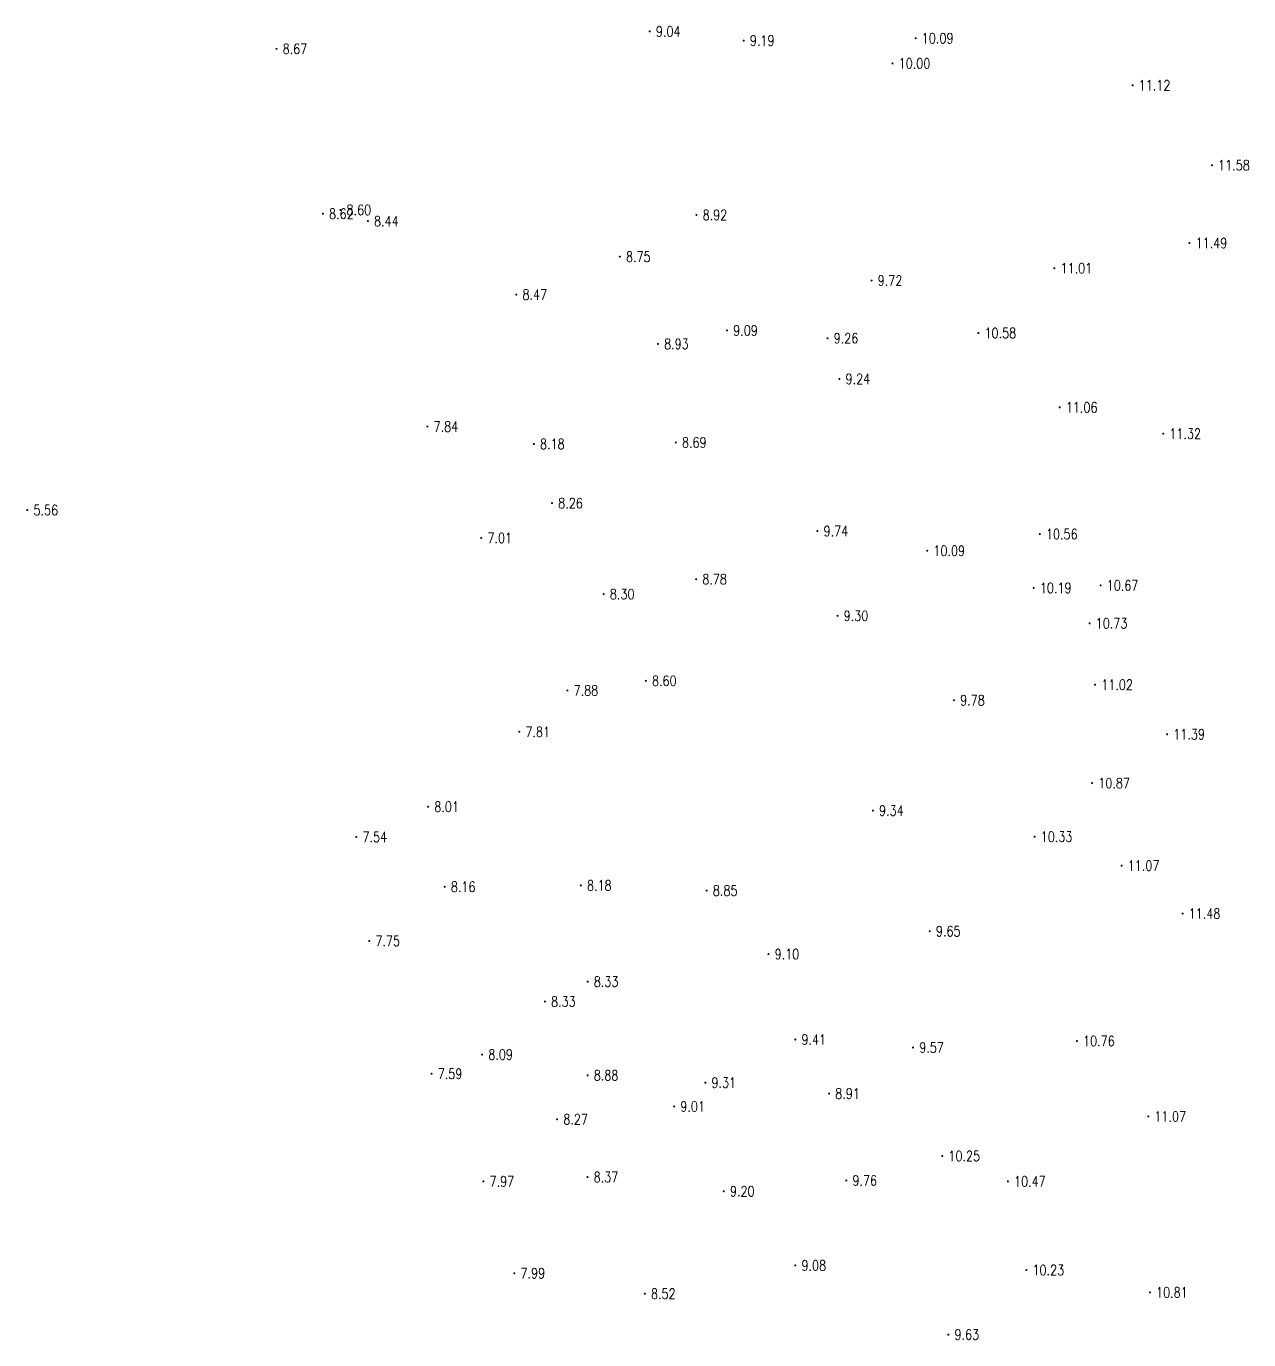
# Model space of a CAD drawing. Extents: x 476861 to 479475, y 2367369 to 2370541.
# Drawn here: x 477972.7 to 478091.8, y 2368361.2 to 2368489.2 of the extents above; entities that cross this region are included whole.
import ezdxf
from ezdxf.enums import TextEntityAlignment as Align

# ---------------------------------------------------------------- set-up
doc = ezdxf.new("R2010")
doc.units = 0
doc.header["$LTSCALE"] = 0.5
doc.layers.get('0').update_dxf_attribs({"linetype": 'CONTINUOUS'})
doc.layers.add('GCD', color=1, linetype='CONTINUOUS')
doc.styles.add('HZ', font='rs.shx', dxfattribs={"width": 0.8, "bigfont": 'hztxt.shx'})

# ---------------------------------------------------------------- blocks, each defined once
blk = doc.blocks.new('GC200')
at = {"linetype": 'Continuous', "const_width": 0.2, "flags": 128}
blk.add_lwpolyline([(-0.1, 0, 1), (0.1, 0, 1)], format="xyb", close=True, dxfattribs=at)

msp = doc.modelspace()

# ---------------------------------------------------------------- block references
at = {"layer": 'GCD', "linetype": 'Continuous'}
ref = msp.add_blockref('GC200', (478033.401, 2368488.681, 9.043), dxfattribs=dict(at, xscale=0.5, yscale=0.5, zscale=0.5))
ref.add_attrib('height', '9.04', dxfattribs={"linetype": 'Continuous', "height": 1, "style": 'HZ', "width": 0.8}).set_placement((478034.001, 2368488.681, 9.043), align=Align.MIDDLE_LEFT)
ref = msp.add_blockref('GC200', (478042.559, 2368487.787, 9.194), dxfattribs=dict(at, xscale=0.5, yscale=0.5, zscale=0.5))
ref.add_attrib('height', '9.19', dxfattribs={"linetype": 'Continuous', "height": 1, "style": 'HZ', "width": 0.8}).set_placement((478043.159, 2368487.787, 9.194), align=Align.MIDDLE_LEFT)
ref = msp.add_blockref('GC200', (478059.307, 2368488.017, 10.093), dxfattribs=dict(at, xscale=0.5, yscale=0.5, zscale=0.5))
ref.add_attrib('height', '10.09', dxfattribs={"linetype": 'Continuous', "height": 1, "style": 'HZ', "width": 0.8}).set_placement((478059.907, 2368488.017, 10.093), align=Align.MIDDLE_LEFT)
ref = msp.add_blockref('GC200', (477997.04, 2368486.981, 8.667), dxfattribs=dict(at, xscale=0.5, yscale=0.5, zscale=0.5))
ref.add_attrib('height', '8.67', dxfattribs={"linetype": 'Continuous', "height": 1, "style": 'HZ', "width": 0.8}).set_placement((477997.64, 2368486.981, 8.667), align=Align.MIDDLE_LEFT)
ref = msp.add_blockref('GC200', (478057.052, 2368485.557, 9.995), dxfattribs=dict(at, xscale=0.5, yscale=0.5, zscale=0.5))
ref.add_attrib('height', '10.00', dxfattribs={"linetype": 'Continuous', "height": 1, "style": 'HZ', "width": 0.8}).set_placement((478057.652, 2368485.557, 9.995), align=Align.MIDDLE_LEFT)
ref = msp.add_blockref('GC200', (478080.445, 2368483.427, 11.12), dxfattribs=dict(at, xscale=0.5, yscale=0.5, zscale=0.5))
ref.add_attrib('height', '11.12', dxfattribs={"linetype": 'Continuous', "height": 1, "style": 'HZ', "width": 0.8}).set_placement((478081.045, 2368483.427, 11.12), align=Align.MIDDLE_LEFT)
ref = msp.add_blockref('GC200', (478088.176, 2368475.643, 11.576), dxfattribs=dict(at, xscale=0.5, yscale=0.5, zscale=0.5))
ref.add_attrib('height', '11.58', dxfattribs={"linetype": 'Continuous', "height": 1, "style": 'HZ', "width": 0.8}).set_placement((478088.776, 2368475.643, 11.576), align=Align.MIDDLE_LEFT)
ref = msp.add_blockref('GC200', (478001.555, 2368470.91, 8.619), dxfattribs=dict(at, xscale=0.5, yscale=0.5, zscale=0.5))
ref.add_attrib('height', '8.62', dxfattribs={"linetype": 'Continuous', "height": 1, "style": 'HZ', "width": 0.8}).set_placement((478002.155, 2368470.91, 8.619), align=Align.MIDDLE_LEFT)
ref = msp.add_blockref('GC200', (478003.26, 2368471.283, 8.596), dxfattribs=dict(at, xscale=0.5, yscale=0.5, zscale=0.5))
ref.add_attrib('height', '8.60', dxfattribs={"linetype": 'Continuous', "height": 1, "style": 'HZ', "width": 0.8}).set_placement((478003.86, 2368471.283, 8.596), align=Align.MIDDLE_LEFT)
ref = msp.add_blockref('GC200', (478037.955, 2368470.796, 8.917), dxfattribs=dict(at, xscale=0.5, yscale=0.5, zscale=0.5))
ref.add_attrib('height', '8.92', dxfattribs={"linetype": 'Continuous', "height": 1, "style": 'HZ', "width": 0.8}).set_placement((478038.555, 2368470.796, 8.917), align=Align.MIDDLE_LEFT)
ref = msp.add_blockref('GC200', (478005.94, 2368470.192, 8.436), dxfattribs=dict(at, xscale=0.5, yscale=0.5, zscale=0.5))
ref.add_attrib('height', '8.44', dxfattribs={"linetype": 'Continuous', "height": 1, "style": 'HZ', "width": 0.8}).set_placement((478006.54, 2368470.192, 8.436), align=Align.MIDDLE_LEFT)
ref = msp.add_blockref('GC200', (478085.982, 2368468.06, 11.488), dxfattribs=dict(at, xscale=0.5, yscale=0.5, zscale=0.5))
ref.add_attrib('height', '11.49', dxfattribs={"linetype": 'Continuous', "height": 1, "style": 'HZ', "width": 0.8}).set_placement((478086.582, 2368468.06, 11.488), align=Align.MIDDLE_LEFT)
ref = msp.add_blockref('GC200', (478030.488, 2368466.726, 8.754), dxfattribs=dict(at, xscale=0.5, yscale=0.5, zscale=0.5))
ref.add_attrib('height', '8.75', dxfattribs={"linetype": 'Continuous', "height": 1, "style": 'HZ', "width": 0.8}).set_placement((478031.088, 2368466.726, 8.754), align=Align.MIDDLE_LEFT)
ref = msp.add_blockref('GC200', (478072.825, 2368465.606, 11.007), dxfattribs=dict(at, xscale=0.5, yscale=0.5, zscale=0.5))
ref.add_attrib('height', '11.01', dxfattribs={"linetype": 'Continuous', "height": 1, "style": 'HZ', "width": 0.8}).set_placement((478073.425, 2368465.606, 11.007), align=Align.MIDDLE_LEFT)
ref = msp.add_blockref('GC200', (478055.011, 2368464.404, 9.715), dxfattribs=dict(at, xscale=0.5, yscale=0.5, zscale=0.5))
ref.add_attrib('height', '9.72', dxfattribs={"linetype": 'Continuous', "height": 1, "style": 'HZ', "width": 0.8}).set_placement((478055.611, 2368464.404, 9.715), align=Align.MIDDLE_LEFT)
ref = msp.add_blockref('GC200', (478020.403, 2368463.037, 8.471), dxfattribs=dict(at, xscale=0.5, yscale=0.5, zscale=0.5))
ref.add_attrib('height', '8.47', dxfattribs={"linetype": 'Continuous', "height": 1, "style": 'HZ', "width": 0.8}).set_placement((478021.003, 2368463.037, 8.471), align=Align.MIDDLE_LEFT)
ref = msp.add_blockref('GC200', (478040.928, 2368459.538, 9.087), dxfattribs=dict(at, xscale=0.5, yscale=0.5, zscale=0.5))
ref.add_attrib('height', '9.09', dxfattribs={"linetype": 'Continuous', "height": 1, "style": 'HZ', "width": 0.8}).set_placement((478041.528, 2368459.538, 9.087), align=Align.MIDDLE_LEFT)
ref = msp.add_blockref('GC200', (478065.421, 2368459.29, 10.582), dxfattribs=dict(at, xscale=0.5, yscale=0.5, zscale=0.5))
ref.add_attrib('height', '10.58', dxfattribs={"linetype": 'Continuous', "height": 1, "style": 'HZ', "width": 0.8}).set_placement((478066.021, 2368459.29, 10.582), align=Align.MIDDLE_LEFT)
ref = msp.add_blockref('GC200', (478034.198, 2368458.223, 8.93), dxfattribs=dict(at, xscale=0.5, yscale=0.5, zscale=0.5))
ref.add_attrib('height', '8.93', dxfattribs={"linetype": 'Continuous', "height": 1, "style": 'HZ', "width": 0.8}).set_placement((478034.798, 2368458.223, 8.93), align=Align.MIDDLE_LEFT)
ref = msp.add_blockref('GC200', (478050.723, 2368458.785, 9.261), dxfattribs=dict(at, xscale=0.5, yscale=0.5, zscale=0.5))
ref.add_attrib('height', '9.26', dxfattribs={"linetype": 'Continuous', "height": 1, "style": 'HZ', "width": 0.8}).set_placement((478051.323, 2368458.785, 9.261), align=Align.MIDDLE_LEFT)
ref = msp.add_blockref('GC200', (478051.878, 2368454.815, 9.235), dxfattribs=dict(at, xscale=0.5, yscale=0.5, zscale=0.5))
ref.add_attrib('height', '9.24', dxfattribs={"linetype": 'Continuous', "height": 1, "style": 'HZ', "width": 0.8}).set_placement((478052.478, 2368454.815, 9.235), align=Align.MIDDLE_LEFT)
ref = msp.add_blockref('GC200', (478073.338, 2368452.045, 11.06), dxfattribs=dict(at, xscale=0.5, yscale=0.5, zscale=0.5))
ref.add_attrib('height', '11.06', dxfattribs={"linetype": 'Continuous', "height": 1, "style": 'HZ', "width": 0.8}).set_placement((478073.938, 2368452.045, 11.06), align=Align.MIDDLE_LEFT)
ref = msp.add_blockref('GC200', (478011.743, 2368450.176, 7.837), dxfattribs=dict(at, xscale=0.5, yscale=0.5, zscale=0.5))
ref.add_attrib('height', '7.84', dxfattribs={"linetype": 'Continuous', "height": 1, "style": 'HZ', "width": 0.8}).set_placement((478012.343, 2368450.176, 7.837), align=Align.MIDDLE_LEFT)
ref = msp.add_blockref('GC200', (478083.429, 2368449.474, 11.32), dxfattribs=dict(at, xscale=0.5, yscale=0.5, zscale=0.5))
ref.add_attrib('height', '11.32', dxfattribs={"linetype": 'Continuous', "height": 1, "style": 'HZ', "width": 0.8}).set_placement((478084.029, 2368449.474, 11.32), align=Align.MIDDLE_LEFT)
ref = msp.add_blockref('GC200', (478022.11, 2368448.482, 8.176), dxfattribs=dict(at, xscale=0.5, yscale=0.5, zscale=0.5))
ref.add_attrib('height', '8.18', dxfattribs={"linetype": 'Continuous', "height": 1, "style": 'HZ', "width": 0.8}).set_placement((478022.71, 2368448.482, 8.176), align=Align.MIDDLE_LEFT)
ref = msp.add_blockref('GC200', (478035.941, 2368448.622, 8.688), dxfattribs=dict(at, xscale=0.5, yscale=0.5, zscale=0.5))
ref.add_attrib('height', '8.69', dxfattribs={"linetype": 'Continuous', "height": 1, "style": 'HZ', "width": 0.8}).set_placement((478036.541, 2368448.622, 8.688), align=Align.MIDDLE_LEFT)
ref = msp.add_blockref('GC200', (478023.885, 2368442.712, 8.261), dxfattribs=dict(at, xscale=0.5, yscale=0.5, zscale=0.5))
ref.add_attrib('height', '8.26', dxfattribs={"linetype": 'Continuous', "height": 1, "style": 'HZ', "width": 0.8}).set_placement((478024.485, 2368442.712, 8.261), align=Align.MIDDLE_LEFT)
ref = msp.add_blockref('GC200', (477972.759, 2368442.036, 5.56), dxfattribs=dict(at, xscale=0.5, yscale=0.5, zscale=0.5))
ref.add_attrib('height', '5.56', dxfattribs={"linetype": 'Continuous', "height": 1, "style": 'HZ', "width": 0.8}).set_placement((477973.359, 2368442.036, 5.56), align=Align.MIDDLE_LEFT)
ref = msp.add_blockref('GC200', (478049.739, 2368439.99, 9.742), dxfattribs=dict(at, xscale=0.5, yscale=0.5, zscale=0.5))
ref.add_attrib('height', '9.74', dxfattribs={"linetype": 'Continuous', "height": 1, "style": 'HZ', "width": 0.8}).set_placement((478050.339, 2368439.99, 9.742), align=Align.MIDDLE_LEFT)
ref = msp.add_blockref('GC200', (478071.405, 2368439.698, 10.563), dxfattribs=dict(at, xscale=0.5, yscale=0.5, zscale=0.5))
ref.add_attrib('height', '10.56', dxfattribs={"linetype": 'Continuous', "height": 1, "style": 'HZ', "width": 0.8}).set_placement((478072.005, 2368439.698, 10.563), align=Align.MIDDLE_LEFT)
ref = msp.add_blockref('GC200', (478016.984, 2368439.321, 7.005), dxfattribs=dict(at, xscale=0.5, yscale=0.5, zscale=0.5))
ref.add_attrib('height', '7.01', dxfattribs={"linetype": 'Continuous', "height": 1, "style": 'HZ', "width": 0.8}).set_placement((478017.584, 2368439.321, 7.005), align=Align.MIDDLE_LEFT)
ref = msp.add_blockref('GC200', (478060.436, 2368438.078, 10.093), dxfattribs=dict(at, xscale=0.5, yscale=0.5, zscale=0.5))
ref.add_attrib('height', '10.09', dxfattribs={"linetype": 'Continuous', "height": 1, "style": 'HZ', "width": 0.8}).set_placement((478061.036, 2368438.078, 10.093), align=Align.MIDDLE_LEFT)
ref = msp.add_blockref('GC200', (478037.923, 2368435.302, 8.78), dxfattribs=dict(at, xscale=0.5, yscale=0.5, zscale=0.5))
ref.add_attrib('height', '8.78', dxfattribs={"linetype": 'Continuous', "height": 1, "style": 'HZ', "width": 0.8}).set_placement((478038.523, 2368435.302, 8.78), align=Align.MIDDLE_LEFT)
ref = msp.add_blockref('GC200', (478077.322, 2368434.698, 10.666), dxfattribs=dict(at, xscale=0.5, yscale=0.5, zscale=0.5))
ref.add_attrib('height', '10.67', dxfattribs={"linetype": 'Continuous', "height": 1, "style": 'HZ', "width": 0.8}).set_placement((478077.922, 2368434.698, 10.666), align=Align.MIDDLE_LEFT)
ref = msp.add_blockref('GC200', (478028.912, 2368433.843, 8.301), dxfattribs=dict(at, xscale=0.5, yscale=0.5, zscale=0.5))
ref.add_attrib('height', '8.30', dxfattribs={"linetype": 'Continuous', "height": 1, "style": 'HZ', "width": 0.8}).set_placement((478029.512, 2368433.843, 8.301), align=Align.MIDDLE_LEFT)
ref = msp.add_blockref('GC200', (478070.812, 2368434.452, 10.189), dxfattribs=dict(at, xscale=0.5, yscale=0.5, zscale=0.5))
ref.add_attrib('height', '10.19', dxfattribs={"linetype": 'Continuous', "height": 1, "style": 'HZ', "width": 0.8}).set_placement((478071.412, 2368434.452, 10.189), align=Align.MIDDLE_LEFT)
ref = msp.add_blockref('GC200', (478051.695, 2368431.733, 9.303), dxfattribs=dict(at, xscale=0.5, yscale=0.5, zscale=0.5))
ref.add_attrib('height', '9.30', dxfattribs={"linetype": 'Continuous', "height": 1, "style": 'HZ', "width": 0.8}).set_placement((478052.295, 2368431.733, 9.303), align=Align.MIDDLE_LEFT)
ref = msp.add_blockref('GC200', (478076.254, 2368431, 10.725), dxfattribs=dict(at, xscale=0.5, yscale=0.5, zscale=0.5))
ref.add_attrib('height', '10.73', dxfattribs={"linetype": 'Continuous', "height": 1, "style": 'HZ', "width": 0.8}).set_placement((478076.854, 2368431, 10.725), align=Align.MIDDLE_LEFT)
ref = msp.add_blockref('GC200', (478025.385, 2368424.454, 7.876), dxfattribs=dict(at, xscale=0.5, yscale=0.5, zscale=0.5))
ref.add_attrib('height', '7.88', dxfattribs={"linetype": 'Continuous', "height": 1, "style": 'HZ', "width": 0.8}).set_placement((478025.985, 2368424.454, 7.876), align=Align.MIDDLE_LEFT)
ref = msp.add_blockref('GC200', (478033.022, 2368425.397, 8.599), dxfattribs=dict(at, xscale=0.5, yscale=0.5, zscale=0.5))
ref.add_attrib('height', '8.60', dxfattribs={"linetype": 'Continuous', "height": 1, "style": 'HZ', "width": 0.8}).set_placement((478033.622, 2368425.397, 8.599), align=Align.MIDDLE_LEFT)
ref = msp.add_blockref('GC200', (478076.792, 2368425.014, 11.016), dxfattribs=dict(at, xscale=0.5, yscale=0.5, zscale=0.5))
ref.add_attrib('height', '11.02', dxfattribs={"linetype": 'Continuous', "height": 1, "style": 'HZ', "width": 0.8}).set_placement((478077.392, 2368425.014, 11.016), align=Align.MIDDLE_LEFT)
ref = msp.add_blockref('GC200', (478063.041, 2368423.506, 9.784), dxfattribs=dict(at, xscale=0.5, yscale=0.5, zscale=0.5))
ref.add_attrib('height', '9.78', dxfattribs={"linetype": 'Continuous', "height": 1, "style": 'HZ', "width": 0.8}).set_placement((478063.641, 2368423.506, 9.784), align=Align.MIDDLE_LEFT)
ref = msp.add_blockref('GC200', (478020.692, 2368420.429, 7.813), dxfattribs=dict(at, xscale=0.5, yscale=0.5, zscale=0.5))
ref.add_attrib('height', '7.81', dxfattribs={"linetype": 'Continuous', "height": 1, "style": 'HZ', "width": 0.8}).set_placement((478021.292, 2368420.429, 7.813), align=Align.MIDDLE_LEFT)
ref = msp.add_blockref('GC200', (478083.81, 2368420.193, 11.394), dxfattribs=dict(at, xscale=0.5, yscale=0.5, zscale=0.5))
ref.add_attrib('height', '11.39', dxfattribs={"linetype": 'Continuous', "height": 1, "style": 'HZ', "width": 0.8}).set_placement((478084.41, 2368420.193, 11.394), align=Align.MIDDLE_LEFT)
ref = msp.add_blockref('GC200', (478076.503, 2368415.427, 10.867), dxfattribs=dict(at, xscale=0.5, yscale=0.5, zscale=0.5))
ref.add_attrib('height', '10.87', dxfattribs={"linetype": 'Continuous', "height": 1, "style": 'HZ', "width": 0.8}).set_placement((478077.103, 2368415.427, 10.867), align=Align.MIDDLE_LEFT)
ref = msp.add_blockref('GC200', (478011.814, 2368413.127, 8.006), dxfattribs=dict(at, xscale=0.5, yscale=0.5, zscale=0.5))
ref.add_attrib('height', '8.01', dxfattribs={"linetype": 'Continuous', "height": 1, "style": 'HZ', "width": 0.8}).set_placement((478012.414, 2368413.127, 8.006), align=Align.MIDDLE_LEFT)
ref = msp.add_blockref('GC200', (478055.142, 2368412.75, 9.34), dxfattribs=dict(at, xscale=0.5, yscale=0.5, zscale=0.5))
ref.add_attrib('height', '9.34', dxfattribs={"linetype": 'Continuous', "height": 1, "style": 'HZ', "width": 0.8}).set_placement((478055.742, 2368412.75, 9.34), align=Align.MIDDLE_LEFT)
ref = msp.add_blockref('GC200', (478004.814, 2368410.187, 7.543), dxfattribs=dict(at, xscale=0.5, yscale=0.5, zscale=0.5))
ref.add_attrib('height', '7.54', dxfattribs={"linetype": 'Continuous', "height": 1, "style": 'HZ', "width": 0.8}).set_placement((478005.414, 2368410.187, 7.543), align=Align.MIDDLE_LEFT)
ref = msp.add_blockref('GC200', (478070.893, 2368410.203, 10.33), dxfattribs=dict(at, xscale=0.5, yscale=0.5, zscale=0.5))
ref.add_attrib('height', '10.33', dxfattribs={"linetype": 'Continuous', "height": 1, "style": 'HZ', "width": 0.8}).set_placement((478071.493, 2368410.203, 10.33), align=Align.MIDDLE_LEFT)
ref = msp.add_blockref('GC200', (478079.371, 2368407.385, 11.065), dxfattribs=dict(at, xscale=0.5, yscale=0.5, zscale=0.5))
ref.add_attrib('height', '11.07', dxfattribs={"linetype": 'Continuous', "height": 1, "style": 'HZ', "width": 0.8}).set_placement((478079.971, 2368407.385, 11.065), align=Align.MIDDLE_LEFT)
ref = msp.add_blockref('GC200', (478013.428, 2368405.328, 8.158), dxfattribs=dict(at, xscale=0.5, yscale=0.5, zscale=0.5))
ref.add_attrib('height', '8.16', dxfattribs={"linetype": 'Continuous', "height": 1, "style": 'HZ', "width": 0.8}).set_placement((478014.028, 2368405.328, 8.158), align=Align.MIDDLE_LEFT)
ref = msp.add_blockref('GC200', (478026.688, 2368405.459, 8.175), dxfattribs=dict(at, xscale=0.5, yscale=0.5, zscale=0.5))
ref.add_attrib('height', '8.18', dxfattribs={"linetype": 'Continuous', "height": 1, "style": 'HZ', "width": 0.8}).set_placement((478027.288, 2368405.459, 8.175), align=Align.MIDDLE_LEFT)
ref = msp.add_blockref('GC200', (478038.949, 2368404.959, 8.85), dxfattribs=dict(at, xscale=0.5, yscale=0.5, zscale=0.5))
ref.add_attrib('height', '8.85', dxfattribs={"linetype": 'Continuous', "height": 1, "style": 'HZ', "width": 0.8}).set_placement((478039.549, 2368404.959, 8.85), align=Align.MIDDLE_LEFT)
ref = msp.add_blockref('GC200', (478085.312, 2368402.721, 11.481), dxfattribs=dict(at, xscale=0.5, yscale=0.5, zscale=0.5))
ref.add_attrib('height', '11.48', dxfattribs={"linetype": 'Continuous', "height": 1, "style": 'HZ', "width": 0.8}).set_placement((478085.912, 2368402.721, 11.481), align=Align.MIDDLE_LEFT)
ref = msp.add_blockref('GC200', (478006.07, 2368400.05, 7.749), dxfattribs=dict(at, xscale=0.5, yscale=0.5, zscale=0.5))
ref.add_attrib('height', '7.75', dxfattribs={"linetype": 'Continuous', "height": 1, "style": 'HZ', "width": 0.8}).set_placement((478006.67, 2368400.05, 7.749), align=Align.MIDDLE_LEFT)
ref = msp.add_blockref('GC200', (478060.682, 2368400.998, 9.654), dxfattribs=dict(at, xscale=0.5, yscale=0.5, zscale=0.5))
ref.add_attrib('height', '9.65', dxfattribs={"linetype": 'Continuous', "height": 1, "style": 'HZ', "width": 0.8}).set_placement((478061.282, 2368400.998, 9.654), align=Align.MIDDLE_LEFT)
ref = msp.add_blockref('GC200', (478044.972, 2368398.767, 9.103), dxfattribs=dict(at, xscale=0.5, yscale=0.5, zscale=0.5))
ref.add_attrib('height', '9.10', dxfattribs={"linetype": 'Continuous', "height": 1, "style": 'HZ', "width": 0.8}).set_placement((478045.572, 2368398.767, 9.103), align=Align.MIDDLE_LEFT)
ref = msp.add_blockref('GC200', (478027.349, 2368396.083, 8.329), dxfattribs=dict(at, xscale=0.5, yscale=0.5, zscale=0.5))
ref.add_attrib('height', '8.33', dxfattribs={"linetype": 'Continuous', "height": 1, "style": 'HZ', "width": 0.8}).set_placement((478027.949, 2368396.083, 8.329), align=Align.MIDDLE_LEFT)
ref = msp.add_blockref('GC200', (478023.184, 2368394.146, 8.333), dxfattribs=dict(at, xscale=0.5, yscale=0.5, zscale=0.5))
ref.add_attrib('height', '8.33', dxfattribs={"linetype": 'Continuous', "height": 1, "style": 'HZ', "width": 0.8}).set_placement((478023.784, 2368394.146, 8.333), align=Align.MIDDLE_LEFT)
ref = msp.add_blockref('GC200', (478047.577, 2368390.444, 9.407), dxfattribs=dict(at, xscale=0.5, yscale=0.5, zscale=0.5))
ref.add_attrib('height', '9.41', dxfattribs={"linetype": 'Continuous', "height": 1, "style": 'HZ', "width": 0.8}).set_placement((478048.177, 2368390.444, 9.407), align=Align.MIDDLE_LEFT)
ref = msp.add_blockref('GC200', (478075.019, 2368390.298, 10.76), dxfattribs=dict(at, xscale=0.5, yscale=0.5, zscale=0.5))
ref.add_attrib('height', '10.76', dxfattribs={"linetype": 'Continuous', "height": 1, "style": 'HZ', "width": 0.8}).set_placement((478075.619, 2368390.298, 10.76), align=Align.MIDDLE_LEFT)
ref = msp.add_blockref('GC200', (478017.073, 2368388.975, 8.088), dxfattribs=dict(at, xscale=0.5, yscale=0.5, zscale=0.5))
ref.add_attrib('height', '8.09', dxfattribs={"linetype": 'Continuous', "height": 1, "style": 'HZ', "width": 0.8}).set_placement((478017.673, 2368388.975, 8.088), align=Align.MIDDLE_LEFT)
ref = msp.add_blockref('GC200', (478059.06, 2368389.665, 9.573), dxfattribs=dict(at, xscale=0.5, yscale=0.5, zscale=0.5))
ref.add_attrib('height', '9.57', dxfattribs={"linetype": 'Continuous', "height": 1, "style": 'HZ', "width": 0.8}).set_placement((478059.66, 2368389.665, 9.573), align=Align.MIDDLE_LEFT)
ref = msp.add_blockref('GC200', (478012.143, 2368387.104, 7.592), dxfattribs=dict(at, xscale=0.5, yscale=0.5, zscale=0.5))
ref.add_attrib('height', '7.59', dxfattribs={"linetype": 'Continuous', "height": 1, "style": 'HZ', "width": 0.8}).set_placement((478012.743, 2368387.104, 7.592), align=Align.MIDDLE_LEFT)
ref = msp.add_blockref('GC200', (478027.346, 2368386.954, 8.883), dxfattribs=dict(at, xscale=0.5, yscale=0.5, zscale=0.5))
ref.add_attrib('height', '8.88', dxfattribs={"linetype": 'Continuous', "height": 1, "style": 'HZ', "width": 0.8}).set_placement((478027.946, 2368386.954, 8.883), align=Align.MIDDLE_LEFT)
ref = msp.add_blockref('GC200', (478038.815, 2368386.242, 9.311), dxfattribs=dict(at, xscale=0.5, yscale=0.5, zscale=0.5))
ref.add_attrib('height', '9.31', dxfattribs={"linetype": 'Continuous', "height": 1, "style": 'HZ', "width": 0.8}).set_placement((478039.415, 2368386.242, 9.311), align=Align.MIDDLE_LEFT)
ref = msp.add_blockref('GC200', (478050.874, 2368385.171, 8.91), dxfattribs=dict(at, xscale=0.5, yscale=0.5, zscale=0.5))
ref.add_attrib('height', '8.91', dxfattribs={"linetype": 'Continuous', "height": 1, "style": 'HZ', "width": 0.8}).set_placement((478051.474, 2368385.171, 8.91), align=Align.MIDDLE_LEFT)
ref = msp.add_blockref('GC200', (478035.78, 2368383.918, 9.014), dxfattribs=dict(at, xscale=0.5, yscale=0.5, zscale=0.5))
ref.add_attrib('height', '9.01', dxfattribs={"linetype": 'Continuous', "height": 1, "style": 'HZ', "width": 0.8}).set_placement((478036.38, 2368383.918, 9.014), align=Align.MIDDLE_LEFT)
ref = msp.add_blockref('GC200', (478024.38, 2368382.672, 8.27), dxfattribs=dict(at, xscale=0.5, yscale=0.5, zscale=0.5))
ref.add_attrib('height', '8.27', dxfattribs={"linetype": 'Continuous', "height": 1, "style": 'HZ', "width": 0.8}).set_placement((478024.98, 2368382.672, 8.27), align=Align.MIDDLE_LEFT)
ref = msp.add_blockref('GC200', (478081.971, 2368382.945, 11.071), dxfattribs=dict(at, xscale=0.5, yscale=0.5, zscale=0.5))
ref.add_attrib('height', '11.07', dxfattribs={"linetype": 'Continuous', "height": 1, "style": 'HZ', "width": 0.8}).set_placement((478082.571, 2368382.945, 11.071), align=Align.MIDDLE_LEFT)
ref = msp.add_blockref('GC200', (478061.9, 2368379.096, 10.248), dxfattribs=dict(at, xscale=0.5, yscale=0.5, zscale=0.5))
ref.add_attrib('height', '10.25', dxfattribs={"linetype": 'Continuous', "height": 1, "style": 'HZ', "width": 0.8}).set_placement((478062.5, 2368379.096, 10.248), align=Align.MIDDLE_LEFT)
ref = msp.add_blockref('GC200', (478027.337, 2368377.041, 8.371), dxfattribs=dict(at, xscale=0.5, yscale=0.5, zscale=0.5))
ref.add_attrib('height', '8.37', dxfattribs={"linetype": 'Continuous', "height": 1, "style": 'HZ', "width": 0.8}).set_placement((478027.937, 2368377.041, 8.371), align=Align.MIDDLE_LEFT)
ref = msp.add_blockref('GC200', (478017.196, 2368376.617, 7.968), dxfattribs=dict(at, xscale=0.5, yscale=0.5, zscale=0.5))
ref.add_attrib('height', '7.97', dxfattribs={"linetype": 'Continuous', "height": 1, "style": 'HZ', "width": 0.8}).set_placement((478017.796, 2368376.617, 7.968), align=Align.MIDDLE_LEFT)
ref = msp.add_blockref('GC200', (478052.546, 2368376.709, 9.757), dxfattribs=dict(at, xscale=0.5, yscale=0.5, zscale=0.5))
ref.add_attrib('height', '9.76', dxfattribs={"linetype": 'Continuous', "height": 1, "style": 'HZ', "width": 0.8}).set_placement((478053.146, 2368376.709, 9.757), align=Align.MIDDLE_LEFT)
ref = msp.add_blockref('GC200', (478068.292, 2368376.615, 10.474), dxfattribs=dict(at, xscale=0.5, yscale=0.5, zscale=0.5))
ref.add_attrib('height', '10.47', dxfattribs={"linetype": 'Continuous', "height": 1, "style": 'HZ', "width": 0.8}).set_placement((478068.892, 2368376.615, 10.474), align=Align.MIDDLE_LEFT)
ref = msp.add_blockref('GC200', (478040.618, 2368375.656, 9.196), dxfattribs=dict(at, xscale=0.5, yscale=0.5, zscale=0.5))
ref.add_attrib('height', '9.20', dxfattribs={"linetype": 'Continuous', "height": 1, "style": 'HZ', "width": 0.8}).set_placement((478041.218, 2368375.656, 9.196), align=Align.MIDDLE_LEFT)
ref = msp.add_blockref('GC200', (478047.582, 2368368.435, 9.082), dxfattribs=dict(at, xscale=0.5, yscale=0.5, zscale=0.5))
ref.add_attrib('height', '9.08', dxfattribs={"linetype": 'Continuous', "height": 1, "style": 'HZ', "width": 0.8}).set_placement((478048.182, 2368368.435, 9.082), align=Align.MIDDLE_LEFT)
ref = msp.add_blockref('GC200', (478020.209, 2368367.668, 7.993), dxfattribs=dict(at, xscale=0.5, yscale=0.5, zscale=0.5))
ref.add_attrib('height', '7.99', dxfattribs={"linetype": 'Continuous', "height": 1, "style": 'HZ', "width": 0.8}).set_placement((478020.809, 2368367.668, 7.993), align=Align.MIDDLE_LEFT)
ref = msp.add_blockref('GC200', (478070.091, 2368367.978, 10.234), dxfattribs=dict(at, xscale=0.5, yscale=0.5, zscale=0.5))
ref.add_attrib('height', '10.23', dxfattribs={"linetype": 'Continuous', "height": 1, "style": 'HZ', "width": 0.8}).set_placement((478070.691, 2368367.978, 10.234), align=Align.MIDDLE_LEFT)
ref = msp.add_blockref('GC200', (478032.923, 2368365.673, 8.522), dxfattribs=dict(at, xscale=0.5, yscale=0.5, zscale=0.5))
ref.add_attrib('height', '8.52', dxfattribs={"linetype": 'Continuous', "height": 1, "style": 'HZ', "width": 0.8}).set_placement((478033.523, 2368365.673, 8.522), align=Align.MIDDLE_LEFT)
ref = msp.add_blockref('GC200', (478082.132, 2368365.802, 10.805), dxfattribs=dict(at, xscale=0.5, yscale=0.5, zscale=0.5))
ref.add_attrib('height', '10.81', dxfattribs={"linetype": 'Continuous', "height": 1, "style": 'HZ', "width": 0.8}).set_placement((478082.732, 2368365.802, 10.805), align=Align.MIDDLE_LEFT)
ref = msp.add_blockref('GC200', (478062.491, 2368361.69, 9.629), dxfattribs=dict(at, xscale=0.5, yscale=0.5, zscale=0.5))
ref.add_attrib('height', '9.63', dxfattribs={"linetype": 'Continuous', "height": 1, "style": 'HZ', "width": 0.8}).set_placement((478063.091, 2368361.69, 9.629), align=Align.MIDDLE_LEFT)

doc.saveas('drawing.dxf')
